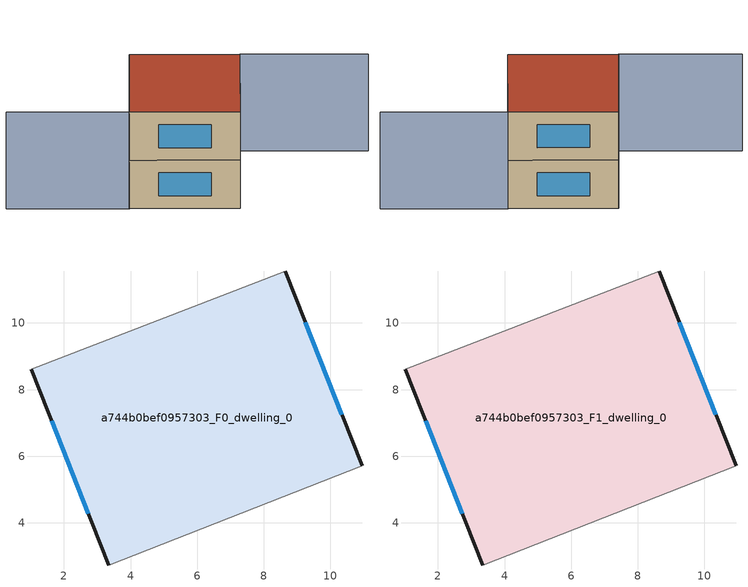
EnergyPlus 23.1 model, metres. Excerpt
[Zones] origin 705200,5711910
a744b0bef0957303_F0_dwelling_0
 floor ground (EU_floor_Construction): 8.64,11.56 10.95,5.72 3.34,2.74 1.03,8.61 z0
 wall outside (EU_wall_Construction): 10.95,5.72 8.64,11.56 / 1.03,8.61 3.34,2.74 z0:3
 wall adiabatic (EU_wall_Construction): 8.64,11.56 1.03,8.61 / 3.34,2.74 10.95,5.72 z0:3
 window (EU_Window_Construction): 10.34,7.25 9.25,10.02 / 1.64,7.07 2.73,4.28 z0.79:2.21
a744b0bef0957303_F1_dwelling_0
 floor to a744b0bef0957303_F0_dwelling_0 (EU_floor_Construction): 8.64,11.56 10.95,5.72 3.34,2.74 1.03,8.61 z3
 wall outside (EU_wall_Construction): 10.95,5.72 8.64,11.56 / 1.03,8.61 3.34,2.74 z3:6
 wall adiabatic (EU_wall_Construction): 8.64,11.56 1.03,8.61 / 3.34,2.74 10.95,5.72 z3:6
 window (EU_Window_Construction): 10.34,7.25 9.25,10.02 / 1.64,7.07 2.73,4.28 z3.79:5.21
 roof outside (EU_roof_Construction): 10.95,5.72 8.64,11.56 1.03,8.61 3.34,2.74 z6
shading: 3.34,2.74 10.96,5.72 / 10.96,5.72 13.63,-1.09 / 8.64,11.56 1.03,8.58 / 1.03,8.58 -1.55,15.16 z0:6
[Building]
EU S2 Campaign: North Axis=0; Terrain=City; Solar Distribution=FullExterior
[Site:Location]
London: Latitude=51.5; Longitude=-0.5; Time Zone=0; Elevation=25
[SizingPeriod:WeatherFileDays]
AnnualSizingPeriod: Begin Month=1; Begin Day of Month=1; End Month=12; End Day of Month=31; Day of Week for Start Day=Monday; Use Weather File Daylight Saving Period=No; Use Weather File Rain and Snow Indicators=No
[MATERIAL]
EU_InternalMass_Material: Roughness=MediumRough; Thickness=0.1; Conductivity=1; Density=1800; Specific Heat=900; Thermal Absorptance=0.9; Solar Absorptance=0.7; Visible Absorptance=0.7
[MATERIAL:NOMASS] Roughness=MediumRough; Thermal Absorptance=0.9; Solar Absorptance=0.7; Visible Absorptance=0.7
Name | Thermal Resistance
EU_wall_NoMass | 0.555556
EU_roof_NoMass | 0.510204
EU_floor_NoMass | 1.68919
[WINDOWMATERIAL:SIMPLEGLAZINGSYSTEM]
EU_Window_SimpleGlazing: UFactor=3.96; Solar Heat Gain Coefficient=0.85; Visible Transmittance=0.85
[CONSTRUCTION]
EU_wall_Construction: EU_wall_NoMass
EU_roof_Construction: EU_roof_NoMass
EU_floor_Construction: EU_floor_NoMass
EU_Window_Construction: EU_Window_SimpleGlazing
EU_InternalMass_Construction: EU_InternalMass_Material
[ZONE] Type=1; Multiplier=1; Ceiling Height=autocalculate; Volume=154.293; Floor Area=autocalculate; Part of Total Floor Area=Yes
a744b0bef0957303_F0_dwelling_0; a744b0bef0957303_F1_dwelling_0
[INTERNALMASS] Construction=EU_InternalMass_Construction; Surface Area=51.4309
Name | Zone or ZoneList
a744b0bef0957303_F0_dwelling_0_EU_InternalMass | a744b0bef0957303_F0_dwelling_0
a744b0bef0957303_F1_dwelling_0_EU_InternalMass | a744b0bef0957303_F1_dwelling_0
[OTHEREQUIPMENT] Fuel Type=Electricity; Design Level Calculation Method=Watts/Area; Power per Zone Floor Area=1; Fraction Latent=0; Fraction Radiant=0; Fraction Lost=0; Carbon Dioxide Generation Rate=0; EndUse Subcategory=EU_Step8_InternalGains
Name | Zone or ZoneList or Space or SpaceList | Schedule
EU_Step8_InternalGain_a744b0bef0957303_F0_dwelling_0_f000 | a744b0bef0957303_F0_dwelling_0 | EU_Step8_GainSchedule_a744b0bef0957303_F0_dwelling_0_f000
EU_Step8_InternalGain_a744b0bef0957303_F1_dwelling_0_f000 | a744b0bef0957303_F1_dwelling_0 | EU_Step8_GainSchedule_a744b0bef0957303_F1_dwelling_0_f000
[ZONEVENTILATION:DESIGNFLOWRATE] Schedule=EU_AlwaysOn; Design Flow Rate Calculation Method=AirChanges/Hour; Air Changes per Hour=0.48; Ventilation Type=Natural; Fan Pressure Rise=0; Fan Total Efficiency=1; Constant Term Coefficient=1; Temperature Term Coefficient=0; Velocity Term Coefficient=0; Velocity Squared Term Coefficient=0; Minimum Indoor Temperature=-100; Maximum Indoor Temperature=100; Delta Temperature=-100; Minimum Outdoor Temperature=-100; Maximum Outdoor Temperature=100; Maximum Wind Speed=40
Name | Zone or ZoneList or Space or SpaceList
EU_ConstantAir_a744b0bef0957303_F0_dwelling_0 | a744b0bef0957303_F0_dwelling_0
EU_ConstantAir_a744b0bef0957303_F1_dwelling_0 | a744b0bef0957303_F1_dwelling_0
[HVACTEMPLATE:THERMOSTAT] Constant Heating Setpoint=20; Constant Cooling Setpoint=50
EU_HeatOnly_a744b0bef0957303_F0_dwelling_0; EU_HeatOnly_a744b0bef0957303_F1_dwelling_0
[HVACTEMPLATE:ZONE:IDEALLOADSAIRSYSTEM] System Availability Schedule=EU_AlwaysOn; Maximum Heating Supply Air Temperature=50; Minimum Cooling Supply Air Temperature=13; Maximum Heating Supply Air Humidity Ratio=0.0156; Minimum Cooling Supply Air Humidity Ratio=0.0077; Heating Limit=NoLimit; Cooling Limit=NoLimit; Heating Availability Schedule=EU_AlwaysOn; Cooling Availability Schedule=EU_CoolingOff; Dehumidification Control Type=ConstantSensibleHeatRatio; Cooling Sensible Heat Ratio=0.7; Dehumidification Setpoint=60; Humidification Control Type=None; Humidification Setpoint=30; Outdoor Air Method=None; Outdoor Air Flow Rate per Person=0.00944; Outdoor Air Flow Rate per Zone Floor Area=0; Outdoor Air Flow Rate per Zone=0; Demand Controlled Ventilation Type=None; Outdoor Air Economizer Type=NoEconomizer; Heat Recovery Type=None; Sensible Heat Recovery Effectiveness=0.7; Latent Heat Recovery Effectiveness=0.65
Name | Template Thermostat
a744b0bef0957303_F0_dwelling_0 | EU_HeatOnly_a744b0bef0957303_F0_dwelling_0
a744b0bef0957303_F1_dwelling_0 | EU_HeatOnly_a744b0bef0957303_F1_dwelling_0
[SIZING:ZONE] Zone Cooling Design Supply Air Temperature Input Method=SupplyAirTemperature; Zone Cooling Design Supply Air Temperature=13; Zone Heating Design Supply Air Temperature Input Method=SupplyAirTemperature; Zone Heating Design Supply Air Temperature=50; Zone Cooling Design Supply Air Humidity Ratio=0.008; Zone Heating Design Supply Air Humidity Ratio=0.008; Cooling Design Air Flow Method=DesignDay; Cooling Design Air Flow Rate=0; Cooling Minimum Air Flow per Zone Floor Area=0.000762; Cooling Minimum Air Flow=0; Cooling Minimum Air Flow Fraction=0.2; Heating Design Air Flow Method=DesignDay; Heating Design Air Flow Rate=0; Heating Maximum Air Flow per Zone Floor Area=0.002032; Heating Maximum Air Flow=0.141576; Heating Maximum Air Flow Fraction=0.3; Account for Dedicated Outdoor Air System=No; Dedicated Outdoor Air System Control Strategy=NeutralSupplyAir; Dedicated Outdoor Air Low Setpoint Temperature for Design=autosize; Dedicated Outdoor Air High Setpoint Temperature for Design=autosize; Zone Load Sizing Method=Sensible Load Only No Latent Load; Zone Latent Cooling Design Supply Air Humidity Ratio Input Method=HumidityRatioDifference; Zone Cooling Design Supply Air Humidity Ratio Difference=0.005; Zone Latent Heating Design Supply Air Humidity Ratio Input Method=HumidityRatioDifference; Zone Humidification Design Supply Air Humidity Ratio Difference=0.005
a744b0bef0957303_F0_dwelling_0; a744b0bef0957303_F1_dwelling_0
[SCHEDULE:CONSTANT]
Name | Hourly Value
EU_AlwaysOn | 1
EU_CoolingOff | 0
[SCHEDULE:FILE] Column Number=1; Rows to Skip at Top=0; Number of Hours of Data=8760; Column Separator=Comma; Interpolate to Timestep=No; Minutes per Item=60; Adjust Schedule for Daylight Savings=Yes
Name | File
EU_Step8_GainSchedule_a744b0bef0957303_F0_dwelling_0_f000 | ../../schedules/a744b0bef0957303/a744b0bef0957303_F0_dwelling_0_f000_gain.csv
EU_Step8_GainSchedule_a744b0bef0957303_F1_dwelling_0_f000 | ../../schedules/a744b0bef0957303/a744b0bef0957303_F1_dwelling_0_f000_gain.csv
